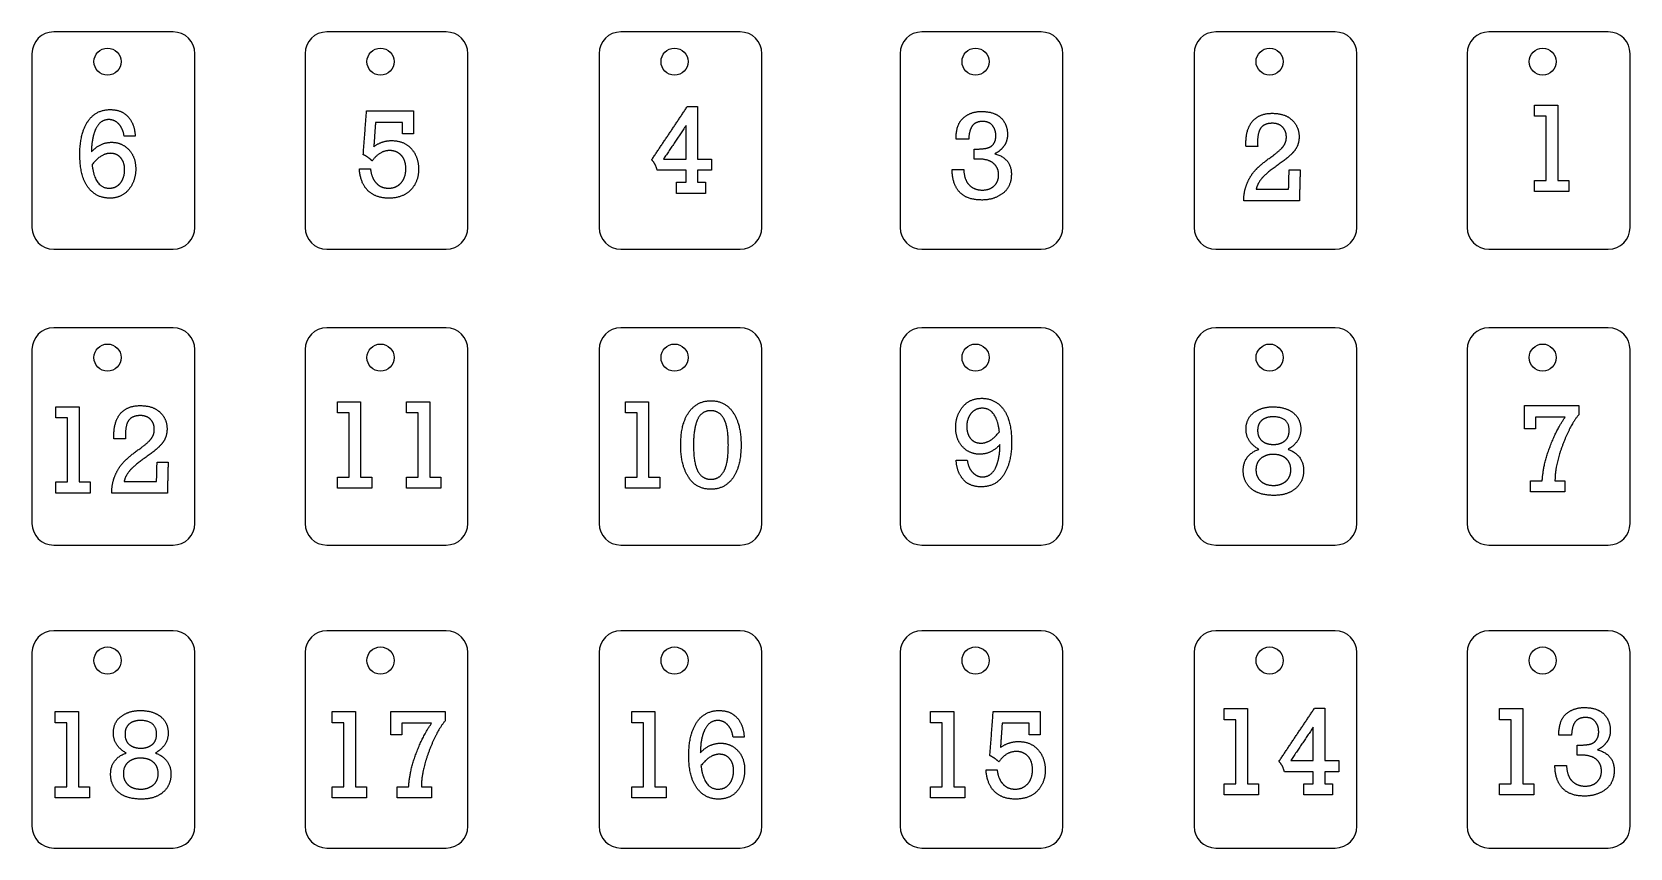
# Model space of a CAD drawing. Header units: inches. Extents: x 0 to 16, y -9.5 to 8.
# Drawn here: x 0.03 to 7.38, y 4.21 to 7.97 of the extents above; entities that cross this region are included whole.
import ezdxf

# ---------------------------------------------------------------- set-up
doc = ezdxf.new("R2010")
doc.units = ezdxf.units.IN
doc.header["$MEASUREMENT"] = 0
doc.layers.add('Default', color=18, linetype='Continuous', true_color=0x000000)

msp = doc.modelspace()

# ---------------------------------------------------------------- linework, layer by layer
at = {"layer": 'Default'}
for points in [[(0.6771, 7.9719), (0.1271, 7.9719)], [(1.9338, 7.9719), (1.3838, 7.9719)], [(3.2871, 7.9719), (2.7371, 7.9719)], [(4.6725, 7.9719), (4.1225, 7.9719)], [(6.0258, 7.9719), (5.4758, 7.9719)], [(7.2826, 7.9719), (6.7326, 7.9719)], [(0.0271, 7.8719), (0.0271, 7.0719)], [(0.7771, 7.0719), (0.7771, 7.8719)], [(1.2838, 7.8719), (1.2838, 7.0719)], [(2.0338, 7.0719), (2.0338, 7.8719)], [(2.6371, 7.8719), (2.6371, 7.0719)], [(3.3871, 7.0719), (3.3871, 7.8719)], [(4.0225, 7.8719), (4.0225, 7.0719)], [(4.7725, 7.0719), (4.7725, 7.8719)], [(5.3758, 7.8719), (5.3758, 7.0719)], [(6.1258, 7.0719), (6.1258, 7.8719)], [(6.6326, 7.8719), (6.6326, 7.0719)], [(7.3826, 7.0719), (7.3826, 7.8719)], [(0.1271, 6.9719), (0.6771, 6.9719)], [(1.3838, 6.9719), (1.9338, 6.9719)], [(2.7371, 6.9719), (3.2871, 6.9719)], [(4.1225, 6.9719), (4.6725, 6.9719)], [(5.4758, 6.9719), (6.0258, 6.9719)], [(6.7326, 6.9719), (7.2826, 6.9719)], [(0.6771, 6.6095), (0.1271, 6.6095)], [(1.9338, 6.6095), (1.3838, 6.6095)], [(3.2871, 6.6095), (2.7371, 6.6095)], [(4.6725, 6.6095), (4.1225, 6.6095)], [(6.0258, 6.6095), (5.4758, 6.6095)], [(7.2826, 6.6095), (6.7326, 6.6095)], [(0.0271, 6.5095), (0.0271, 5.7095)], [(0.7771, 5.7095), (0.7771, 6.5095)], [(1.2838, 6.5095), (1.2838, 5.7095)], [(2.0338, 5.7095), (2.0338, 6.5095)], [(2.6371, 6.5095), (2.6371, 5.7095)], [(3.3871, 5.7095), (3.3871, 6.5095)], [(4.0225, 6.5095), (4.0225, 5.7095)], [(4.7725, 5.7095), (4.7725, 6.5095)], [(5.3758, 6.5095), (5.3758, 5.7095)], [(6.1258, 5.7095), (6.1258, 6.5095)], [(6.6326, 6.5095), (6.6326, 5.7095)], [(7.3826, 5.7095), (7.3826, 6.5095)], [(0.1271, 5.6095), (0.6771, 5.6095)], [(1.3838, 5.6095), (1.9338, 5.6095)], [(2.7371, 5.6095), (3.2871, 5.6095)], [(4.1225, 5.6095), (4.6725, 5.6095)], [(5.4758, 5.6095), (6.0258, 5.6095)], [(6.7326, 5.6095), (7.2826, 5.6095)], [(0.6771, 5.2149), (0.1271, 5.2149)], [(1.9338, 5.2149), (1.3838, 5.2149)], [(3.2871, 5.2149), (2.7371, 5.2149)], [(4.6725, 5.2149), (4.1225, 5.2149)], [(6.0258, 5.2149), (5.4758, 5.2149)], [(7.2826, 5.2149), (6.7326, 5.2149)], [(0.0271, 5.1149), (0.0271, 4.3149)], [(0.7771, 4.3149), (0.7771, 5.1149)], [(1.2838, 5.1149), (1.2838, 4.3149)], [(2.0338, 4.3149), (2.0338, 5.1149)], [(2.6371, 5.1149), (2.6371, 4.3149)], [(3.3871, 4.3149), (3.3871, 5.1149)], [(4.0225, 5.1149), (4.0225, 4.3149)], [(4.7725, 4.3149), (4.7725, 5.1149)], [(5.3758, 5.1149), (5.3758, 4.3149)], [(6.1258, 4.3149), (6.1258, 5.1149)], [(6.6326, 5.1149), (6.6326, 4.3149)], [(7.3826, 4.3149), (7.3826, 5.1149)], [(0.1271, 4.2149), (0.6771, 4.2149)], [(1.3838, 4.2149), (1.9338, 4.2149)], [(2.7371, 4.2149), (3.2871, 4.2149)], [(4.1225, 4.2149), (4.6725, 4.2149)], [(5.4758, 4.2149), (6.0258, 4.2149)], [(6.7326, 4.2149), (7.2826, 4.2149)]]:
    msp.add_lwpolyline(points, dxfattribs=at)
for centre in [(0.3749, 7.8351), (1.6316, 7.8351), (2.9849, 7.8351), (4.3703, 7.8351), (5.7236, 7.8351), (6.9804, 7.8351), (0.3749, 6.4727), (1.6316, 6.4727), (2.9849, 6.4727), (4.3703, 6.4727), (5.7236, 6.4727), (6.9804, 6.4727), (0.3749, 5.0781), (1.6316, 5.0781), (2.9849, 5.0781), (4.3703, 5.0781), (5.7236, 5.0781), (6.9804, 5.0781)]:
    msp.add_circle(centre, 0.0625, dxfattribs=at)
for centre, start, end in [((0.1271, 7.8719), 90, 180), ((0.6771, 7.8719), 360, 90), ((1.3838, 7.8719), 90, 180), ((1.9338, 7.8719), 360, 90), ((2.7371, 7.8719), 90, 180), ((3.2871, 7.8719), 360, 90), ((4.1225, 7.8719), 90, 180), ((4.6725, 7.8719), 360, 90), ((5.4758, 7.8719), 90, 180), ((6.0258, 7.8719), 360, 90), ((6.7326, 7.8719), 90, 180), ((7.2826, 7.8719), 360, 90), ((0.1271, 7.0719), 180, 270), ((0.6771, 7.0719), 270, 0), ((1.3838, 7.0719), 180, 270), ((1.9338, 7.0719), 270, 0), ((2.7371, 7.0719), 180, 270), ((3.2871, 7.0719), 270, 0), ((4.1225, 7.0719), 180, 270), ((4.6725, 7.0719), 270, 0), ((5.4758, 7.0719), 180, 270), ((6.0258, 7.0719), 270, 0), ((6.7326, 7.0719), 180, 270), ((7.2826, 7.0719), 270, 0), ((0.1271, 6.5095), 90, 180), ((0.6771, 6.5095), 360, 90), ((1.3838, 6.5095), 90, 180), ((1.9338, 6.5095), 360, 90), ((2.7371, 6.5095), 90, 180), ((3.2871, 6.5095), 360, 90), ((4.1225, 6.5095), 90, 180), ((4.6725, 6.5095), 360, 90), ((5.4758, 6.5095), 90, 180), ((6.0258, 6.5095), 360, 90), ((6.7326, 6.5095), 90, 180), ((7.2826, 6.5095), 360, 90), ((0.1271, 5.7095), 180, 270), ((0.6771, 5.7095), 270, 0), ((1.3838, 5.7095), 180, 270), ((1.9338, 5.7095), 270, 0), ((2.7371, 5.7095), 180, 270), ((3.2871, 5.7095), 270, 0), ((4.1225, 5.7095), 180, 270), ((4.6725, 5.7095), 270, 0), ((5.4758, 5.7095), 180, 270), ((6.0258, 5.7095), 270, 0), ((6.7326, 5.7095), 180, 270), ((7.2826, 5.7095), 270, 0), ((0.1271, 5.1149), 90, 180), ((0.6771, 5.1149), 360, 90), ((1.3838, 5.1149), 90, 180), ((1.9338, 5.1149), 360, 90), ((2.7371, 5.1149), 90, 180), ((3.2871, 5.1149), 360, 90), ((4.1225, 5.1149), 90, 180), ((4.6725, 5.1149), 360, 90), ((5.4758, 5.1149), 90, 180), ((6.0258, 5.1149), 360, 90), ((6.7326, 5.1149), 90, 180), ((7.2826, 5.1149), 360, 90), ((0.1271, 4.3149), 180, 270), ((0.6771, 4.3149), 270, 0), ((1.3838, 4.3149), 180, 270), ((1.9338, 4.3149), 270, 0), ((2.7371, 4.3149), 180, 270), ((3.2871, 4.3149), 270, 0), ((4.1225, 4.3149), 180, 270), ((4.6725, 4.3149), 270, 0), ((5.4758, 4.3149), 180, 270), ((6.0258, 4.3149), 270, 0), ((6.7326, 4.3149), 180, 270), ((7.2826, 4.3149), 270, 0)]:
    msp.add_arc(centre, 0.1, start, end, dxfattribs=at)
for points in [[(0.2836, 7.5588), (0.3198, 7.6144), (0.3879, 7.6144)], [(0.3879, 7.6144), (0.4414, 7.6144), (0.4709, 7.5798)], [(0.4709, 7.5798), (0.5004, 7.5452), (0.5021, 7.4921)], [(1.5519, 7.4069), (1.5595, 7.5081), (1.5671, 7.6093)], [(1.5671, 7.6093), (1.6754, 7.6093), (1.7837, 7.6093)], [(1.7837, 7.6093), (1.7837, 7.5558), (1.7837, 7.5023)], [(2.8796, 7.3835), (2.9618, 7.5062), (3.044, 7.6289)], [(3.044, 7.6289), (3.0675, 7.6289), (3.0911, 7.6289)], [(3.0911, 7.6289), (3.0911, 7.5079), (3.0911, 7.3869)], [(4.2803, 7.4784), (4.2803, 7.5474), (4.3141, 7.5766)], [(4.3141, 7.5766), (4.3479, 7.6058), (4.397, 7.6058)], [(4.397, 7.6058), (4.4567, 7.6058), (4.4869, 7.5764)], [(4.4869, 7.5764), (4.5172, 7.5469), (4.5172, 7.5012)], [(5.6454, 7.5612), (5.6761, 7.5973), (5.7354, 7.5973)], [(5.7354, 7.5973), (5.7954, 7.5973), (5.8273, 7.5662)], [(6.9429, 7.584), (6.9429, 7.6094), (6.9429, 7.6349)], [(6.9429, 7.6349), (6.9964, 7.6349), (7.0499, 7.6349)], [(6.9964, 7.584), (6.9697, 7.584), (6.9429, 7.584)], [(6.9964, 7.2884), (6.9964, 7.4362), (6.9964, 7.584)], [(7.0499, 7.6349), (7.0499, 7.4617), (7.0499, 7.2884)], [(0.2473, 7.4081), (0.2473, 7.5033), (0.2836, 7.5588)], [(0.3225, 7.5288), (0.3017, 7.4891), (0.3008, 7.42)], [(0.3808, 7.5685), (0.3433, 7.5685), (0.3225, 7.5288)], [(0.4276, 7.5472), (0.4084, 7.5685), (0.3808, 7.5685)], [(0.4512, 7.4921), (0.4469, 7.5259), (0.4276, 7.5472)], [(1.6083, 7.5558), (1.6044, 7.4997), (1.6005, 7.4437)], [(1.7328, 7.5558), (1.6706, 7.5558), (1.6083, 7.5558)], [(1.7328, 7.5023), (1.7328, 7.529), (1.7328, 7.5558)], [(3.0376, 7.5411), (2.9858, 7.464), (2.934, 7.3869)], [(3.0376, 7.3869), (3.0376, 7.464), (3.0376, 7.5411)], [(4.3553, 7.5395), (4.3403, 7.519), (4.3389, 7.4784)], [(4.4034, 7.5599), (4.3704, 7.5599), (4.3553, 7.5395)], [(4.4485, 7.5405), (4.4332, 7.5599), (4.4034, 7.5599)], [(4.4637, 7.4941), (4.4637, 7.5211), (4.4485, 7.5405)], [(5.6147, 7.4611), (5.6147, 7.5251), (5.6454, 7.5612)], [(5.6846, 7.5315), (5.6682, 7.5116), (5.6682, 7.466)], [(5.7361, 7.5514), (5.7009, 7.5514), (5.6846, 7.5315)], [(5.7835, 7.5336), (5.7663, 7.5514), (5.7361, 7.5514)], [(5.8007, 7.4879), (5.8007, 7.5159), (5.7835, 7.5336)], [(5.8273, 7.5662), (5.8593, 7.5352), (5.8593, 7.4899)], [(0.3008, 7.42), (0.3414, 7.464), (0.3943, 7.464)], [(0.3943, 7.464), (0.4398, 7.464), (0.4722, 7.4307)], [(0.5021, 7.4921), (0.4766, 7.4921), (0.4512, 7.4921)], [(0.4722, 7.4307), (0.5047, 7.3974), (0.5047, 7.3415)], [(1.6005, 7.4437), (1.6374, 7.4717), (1.6827, 7.4717)], [(1.6827, 7.4717), (1.7402, 7.4717), (1.7734, 7.434)], [(1.7837, 7.5023), (1.7582, 7.5023), (1.7328, 7.5023)], [(1.7734, 7.434), (1.8066, 7.3963), (1.8066, 7.3406)], [(4.3389, 7.4784), (4.3096, 7.4784), (4.2803, 7.4784)], [(4.3643, 7.4326), (4.4054, 7.4326), (4.4242, 7.4375)], [(4.3643, 7.3867), (4.3643, 7.4096), (4.3643, 7.4326)], [(4.4242, 7.4375), (4.4429, 7.4424), (4.4533, 7.4571)], [(4.4533, 7.4571), (4.4637, 7.4717), (4.4637, 7.4941)], [(4.4992, 7.4444), (4.4813, 7.4212), (4.4587, 7.4115)], [(4.5172, 7.5012), (4.5172, 7.4675), (4.4992, 7.4444)], [(5.615, 7.4444), (5.6147, 7.4546), (5.6147, 7.4611)], [(5.6688, 7.4444), (5.6419, 7.4444), (5.615, 7.4444)], [(5.6682, 7.466), (5.6682, 7.4546), (5.6688, 7.4444)], [(5.7425, 7.4051), (5.7765, 7.4308), (5.7886, 7.448)], [(5.7886, 7.448), (5.8007, 7.4651), (5.8007, 7.4879)], [(5.8593, 7.4899), (5.8593, 7.452), (5.8384, 7.4252)], [(0.2848, 7.2574), (0.2473, 7.3081), (0.2473, 7.4081)], [(0.3878, 7.4131), (0.3453, 7.4131), (0.3037, 7.361)], [(0.3037, 7.361), (0.3165, 7.2526), (0.3824, 7.2526)], [(0.4359, 7.3922), (0.4181, 7.4131), (0.3878, 7.4131)], [(0.4537, 7.3371), (0.4537, 7.3712), (0.4359, 7.3922)], [(1.5933, 7.378), (1.575, 7.396), (1.5519, 7.4069)], [(1.6737, 7.4258), (1.6262, 7.4258), (1.5933, 7.378)], [(1.7267, 7.4041), (1.7054, 7.4258), (1.6737, 7.4258)], [(1.748, 7.3411), (1.748, 7.3823), (1.7267, 7.4041)], [(2.9048, 7.3359), (2.898, 7.3641), (2.8796, 7.3835)], [(2.934, 7.3869), (2.9858, 7.3869), (3.0376, 7.3869)], [(3.0911, 7.3869), (3.1229, 7.3869), (3.1548, 7.3869)], [(3.1548, 7.3869), (3.1548, 7.3614), (3.1548, 7.3359)], [(4.3797, 7.387), (4.3731, 7.387), (4.3643, 7.3867)], [(4.4534, 7.3665), (4.4303, 7.387), (4.3797, 7.387)], [(4.4764, 7.3142), (4.4764, 7.346), (4.4534, 7.3665)], [(4.4587, 7.4115), (4.535, 7.3897), (4.535, 7.3177)], [(5.6605, 7.3382), (5.6871, 7.3661), (5.7425, 7.4051)], [(5.7582, 7.3571), (5.7008, 7.3166), (5.6829, 7.292)], [(5.8384, 7.4252), (5.8174, 7.3984), (5.7582, 7.3571)], [(0.4349, 7.2775), (0.4537, 7.3025), (0.4537, 7.3371)], [(0.5047, 7.3415), (0.5047, 7.2859), (0.4725, 7.2463)], [(1.534, 7.3417), (1.5595, 7.3417), (1.585, 7.3417)], [(1.5735, 7.2412), (1.5384, 7.2757), (1.534, 7.3417)], [(1.585, 7.3417), (1.5896, 7.3009), (1.6112, 7.2768)], [(1.7262, 7.2774), (1.748, 7.3021), (1.748, 7.3411)], [(1.8066, 7.3406), (1.8066, 7.2818), (1.7705, 7.2443)], [(3.0376, 7.3359), (2.9712, 7.3359), (2.9048, 7.3359)], [(3.0376, 7.2799), (3.0376, 7.3079), (3.0376, 7.3359)], [(3.1548, 7.3359), (3.1229, 7.3359), (3.0911, 7.3359)], [(3.0911, 7.3359), (3.0911, 7.3079), (3.0911, 7.2799)], [(4.2959, 7.2354), (4.2624, 7.2726), (4.2624, 7.3383)], [(4.2624, 7.3383), (4.2892, 7.3383), (4.3159, 7.3383)], [(4.3159, 7.3383), (4.3173, 7.2924), (4.3404, 7.2682)], [(4.4565, 7.2639), (4.4764, 7.2838), (4.4764, 7.3142)], [(4.535, 7.3177), (4.535, 7.2578), (4.4945, 7.228)], [(5.6192, 7.273), (5.6339, 7.3103), (5.6605, 7.3382)], [(5.6829, 7.292), (5.6649, 7.2673), (5.6621, 7.2482)], [(5.8111, 7.2482), (5.8123, 7.2928), (5.8135, 7.3374)], [(5.8135, 7.3374), (5.8389, 7.3374), (5.8644, 7.3374)], [(5.8644, 7.3374), (5.8625, 7.266), (5.8607, 7.1947)], [(6.9429, 7.2375), (6.9429, 7.2629), (6.9429, 7.2884)], [(6.9429, 7.2884), (6.9697, 7.2884), (6.9964, 7.2884)], [(7.0499, 7.2884), (7.0754, 7.2884), (7.1009, 7.2884)], [(7.1009, 7.2884), (7.1009, 7.2629), (7.1009, 7.2375)], [(0.3846, 7.2067), (0.3223, 7.2067), (0.2848, 7.2574)], [(0.3824, 7.2526), (0.416, 7.2526), (0.4349, 7.2775)], [(0.4725, 7.2463), (0.4403, 7.2067), (0.3846, 7.2067)], [(1.6692, 7.2067), (1.6087, 7.2067), (1.5735, 7.2412)], [(1.6112, 7.2768), (1.6329, 7.2526), (1.6685, 7.2526)], [(1.6685, 7.2526), (1.7044, 7.2526), (1.7262, 7.2774)], [(1.7705, 7.2443), (1.7343, 7.2067), (1.6692, 7.2067)], [(2.9942, 7.2289), (2.9942, 7.2544), (2.9942, 7.2799)], [(2.9942, 7.2799), (3.0159, 7.2799), (3.0376, 7.2799)], [(3.1267, 7.2289), (3.0605, 7.2289), (2.9942, 7.2289)], [(3.0911, 7.2799), (3.1089, 7.2799), (3.1267, 7.2799)], [(3.1267, 7.2799), (3.1267, 7.2544), (3.1267, 7.2289)], [(4.3992, 7.1982), (4.3294, 7.1982), (4.2959, 7.2354)], [(4.3404, 7.2682), (4.3634, 7.244), (4.4016, 7.244)], [(4.4945, 7.228), (4.4539, 7.1982), (4.3992, 7.1982)], [(4.4016, 7.244), (4.4365, 7.244), (4.4565, 7.2639)], [(5.6045, 7.1947), (5.6045, 7.2357), (5.6192, 7.273)], [(5.6621, 7.2482), (5.7366, 7.2482), (5.8111, 7.2482)], [(7.1009, 7.2375), (7.0219, 7.2375), (6.9429, 7.2375)], [(5.8607, 7.1947), (5.7326, 7.1947), (5.6045, 7.1947)], [(1.433, 6.2181), (1.433, 6.2435), (1.433, 6.269)], [(1.433, 6.269), (1.4865, 6.269), (1.54, 6.269)], [(1.54, 6.269), (1.54, 6.0958), (1.54, 5.9225)], [(1.7514, 6.2181), (1.7514, 6.2435), (1.7514, 6.269)], [(1.7514, 6.269), (1.8049, 6.269), (1.8584, 6.269)], [(1.8584, 6.269), (1.8584, 6.0958), (1.8584, 5.9225)], [(2.7584, 6.2181), (2.7584, 6.2435), (2.7584, 6.269)], [(2.7584, 6.269), (2.8119, 6.269), (2.8654, 6.269)], [(2.8654, 6.269), (2.8654, 6.0958), (2.8654, 5.9225)], [(3.0505, 6.221), (3.0877, 6.2741), (3.1522, 6.2741)], [(3.1522, 6.2741), (3.219, 6.2741), (3.2549, 6.219)], [(4.311, 6.2458), (4.3431, 6.2853), (4.3991, 6.2853)], [(4.3991, 6.2853), (4.4614, 6.2853), (4.4988, 6.2346)], [(6.8969, 6.1452), (6.8969, 6.1987), (6.8969, 6.2522)], [(6.8969, 6.2522), (7.0218, 6.2522), (7.1466, 6.2522)], [(7.1466, 6.2522), (7.1466, 6.231), (7.1466, 6.2098)], [(0.1367, 6.1956), (0.1367, 6.2211), (0.1367, 6.2466)], [(0.1367, 6.2466), (0.1902, 6.2466), (0.2437, 6.2466)], [(0.1902, 6.1956), (0.1635, 6.1956), (0.1367, 6.1956)], [(0.1902, 5.9001), (0.1902, 6.0479), (0.1902, 6.1956)], [(0.2437, 6.2466), (0.2437, 6.0733), (0.2437, 5.9001)], [(0.4042, 6.1155), (0.4042, 6.1795), (0.4349, 6.2156)], [(0.4349, 6.2156), (0.4656, 6.2517), (0.5249, 6.2517)], [(0.4741, 6.1859), (0.4577, 6.166), (0.4577, 6.1204)], [(0.5256, 6.2058), (0.4904, 6.2058), (0.4741, 6.1859)], [(0.5249, 6.2517), (0.5849, 6.2517), (0.6168, 6.2206)], [(0.573, 6.1881), (0.5558, 6.2058), (0.5256, 6.2058)], [(0.5902, 6.1423), (0.5902, 6.1703), (0.573, 6.1881)], [(0.6168, 6.2206), (0.6488, 6.1896), (0.6488, 6.1443)], [(1.4865, 6.2181), (1.4597, 6.2181), (1.433, 6.2181)], [(1.4865, 5.9225), (1.4865, 6.0703), (1.4865, 6.2181)], [(1.8049, 6.2181), (1.7782, 6.2181), (1.7514, 6.2181)], [(1.8049, 5.9225), (1.8049, 6.0703), (1.8049, 6.2181)], [(2.8119, 6.2181), (2.7852, 6.2181), (2.7584, 6.2181)], [(2.8119, 5.9225), (2.8119, 6.0703), (2.8119, 6.2181)], [(3.0132, 6.0701), (3.0132, 6.1679), (3.0505, 6.221)], [(3.0904, 6.1872), (3.0718, 6.1461), (3.0718, 6.0701)], [(3.1521, 6.2283), (3.1089, 6.2283), (3.0904, 6.1872)], [(3.2113, 6.1922), (3.1903, 6.2283), (3.1521, 6.2283)], [(3.2323, 6.0701), (3.2323, 6.156), (3.2113, 6.1922)], [(3.2549, 6.219), (3.2909, 6.1639), (3.2909, 6.0701)], [(4.2788, 6.1506), (4.2788, 6.2062), (4.311, 6.2458)], [(4.349, 6.215), (4.3297, 6.1905), (4.3297, 6.1549)], [(4.401, 6.2395), (4.3682, 6.2395), (4.349, 6.215)], [(4.4797, 6.131), (4.4675, 6.2395), (4.401, 6.2395)], [(4.4988, 6.2346), (4.5361, 6.1839), (4.5361, 6.0839)], [(5.615, 6.1421), (5.615, 6.1925), (5.6511, 6.2193)], [(5.6511, 6.2193), (5.6873, 6.2461), (5.7379, 6.2461)], [(5.6878, 6.1841), (5.6685, 6.168), (5.6685, 6.1375)], [(5.7394, 6.2002), (5.7072, 6.2002), (5.6878, 6.1841)], [(5.7379, 6.2461), (5.7977, 6.2461), (5.8325, 6.2182)], [(5.8137, 6.1375), (5.8137, 6.2002), (5.7394, 6.2002)], [(5.8325, 6.2182), (5.8672, 6.1903), (5.8672, 6.1421)], [(7.0842, 6.1987), (7.0161, 6.1987), (6.9479, 6.1987)], [(6.9479, 6.1987), (6.9479, 6.1719), (6.9479, 6.1452)], [(7.0148, 6.0642), (7.0467, 6.1469), (7.0842, 6.1987)], [(7.1466, 6.2098), (7.1074, 6.1638), (7.0722, 6.0703)], [(0.4045, 6.0988), (0.4042, 6.109), (0.4042, 6.1155)], [(0.4577, 6.1204), (0.4577, 6.109), (0.4583, 6.0988)], [(0.5781, 6.1024), (0.5902, 6.1196), (0.5902, 6.1423)], [(0.6488, 6.1443), (0.6488, 6.1064), (0.6278, 6.0796)], [(4.3105, 6.0618), (4.2788, 6.0955), (4.2788, 6.1506)], [(4.3297, 6.1549), (4.3297, 6.1225), (4.3467, 6.1007)], [(4.3959, 6.079), (4.4381, 6.079), (4.4797, 6.131)], [(5.6733, 6.0507), (5.615, 6.0846), (5.615, 6.1421)], [(5.6685, 6.1375), (5.6685, 6.1059), (5.6884, 6.0894)], [(5.7929, 6.0888), (5.8137, 6.1048), (5.8137, 6.1375)], [(5.8672, 6.1421), (5.8672, 6.0852), (5.8088, 6.0507)], [(6.9479, 6.1452), (6.9224, 6.1452), (6.8969, 6.1452)], [(0.4583, 6.0988), (0.4314, 6.0988), (0.4045, 6.0988)], [(0.45, 5.9926), (0.4766, 6.0206), (0.532, 6.0595)], [(0.532, 6.0595), (0.566, 6.0852), (0.5781, 6.1024)], [(0.6278, 6.0796), (0.6069, 6.0528), (0.5477, 6.0115)], [(3.049, 5.9219), (3.0132, 5.9773), (3.0132, 6.0701)], [(3.0718, 6.0701), (3.0718, 5.9854), (3.0925, 5.9489)], [(3.2116, 5.949), (3.2323, 5.9857), (3.2323, 6.0701)], [(3.2909, 6.0701), (3.2909, 5.973), (3.2538, 5.9197)], [(4.3894, 6.028), (4.3422, 6.028), (4.3105, 6.0618)], [(4.3467, 6.1007), (4.3637, 6.079), (4.3959, 6.079)], [(4.4826, 6.0721), (4.4423, 6.028), (4.3894, 6.028)], [(4.4612, 5.9634), (4.4821, 6.0033), (4.4826, 6.0721)], [(4.5361, 6.0839), (4.5361, 5.9888), (4.5, 5.9332)], [(5.6022, 5.9532), (5.6022, 6.0232), (5.6733, 6.0507)], [(5.6884, 6.0894), (5.7083, 6.0728), (5.7428, 6.0728)], [(5.7428, 6.0728), (5.7721, 6.0728), (5.7929, 6.0888)], [(5.8088, 6.0507), (5.8799, 6.0232), (5.8799, 5.9532)], [(6.9785, 5.9057), (6.9828, 5.9814), (7.0148, 6.0642)], [(7.0722, 6.0703), (7.0371, 5.9768), (7.0371, 5.9057)], [(0.4087, 5.9274), (0.4234, 5.9647), (0.45, 5.9926)], [(0.5477, 6.0115), (0.4903, 5.9711), (0.4724, 5.9464)], [(0.6006, 5.9026), (0.6018, 5.9472), (0.6029, 5.9918)], [(0.6029, 5.9918), (0.6284, 5.9918), (0.6539, 5.9918)], [(0.6539, 5.9918), (0.652, 5.9205), (0.6502, 5.8491)], [(4.2813, 6), (4.3068, 6), (4.3323, 6)], [(4.3127, 5.9123), (4.283, 5.9469), (4.2813, 6)], [(4.3323, 6), (4.3365, 5.9662), (4.3559, 5.9449)], [(4.4027, 5.9236), (4.4404, 5.9236), (4.4612, 5.9634)], [(5.6829, 6.008), (5.6608, 5.9889), (5.6608, 5.9555)], [(5.7394, 6.027), (5.7049, 6.027), (5.6829, 6.008)], [(5.8003, 6.0071), (5.7792, 6.027), (5.7394, 6.027)], [(5.8213, 5.9558), (5.8213, 5.9872), (5.8003, 6.0071)], [(0.1367, 5.8491), (0.1367, 5.8746), (0.1367, 5.9001)], [(0.1367, 5.9001), (0.1635, 5.9001), (0.1902, 5.9001)], [(0.2437, 5.9001), (0.2692, 5.9001), (0.2947, 5.9001)], [(0.2947, 5.9001), (0.2947, 5.8746), (0.2947, 5.8491)], [(0.394, 5.8491), (0.394, 5.8901), (0.4087, 5.9274)], [(0.4724, 5.9464), (0.4544, 5.9217), (0.4515, 5.9026)], [(0.4515, 5.9026), (0.5261, 5.9026), (0.6006, 5.9026)], [(1.433, 5.8716), (1.433, 5.897), (1.433, 5.9225)], [(1.433, 5.9225), (1.4597, 5.9225), (1.4865, 5.9225)], [(1.54, 5.9225), (1.5654, 5.9225), (1.5909, 5.9225)], [(1.5909, 5.9225), (1.5909, 5.897), (1.5909, 5.8716)], [(1.7514, 5.8716), (1.7514, 5.897), (1.7514, 5.9225)], [(1.7514, 5.9225), (1.7782, 5.9225), (1.8049, 5.9225)], [(1.8584, 5.9225), (1.8839, 5.9225), (1.9094, 5.9225)], [(1.9094, 5.9225), (1.9094, 5.897), (1.9094, 5.8716)], [(2.7584, 5.8716), (2.7584, 5.897), (2.7584, 5.9225)], [(2.7584, 5.9225), (2.7852, 5.9225), (2.8119, 5.9225)], [(2.8654, 5.9225), (2.8909, 5.9225), (2.9164, 5.9225)], [(2.9164, 5.9225), (2.9164, 5.897), (2.9164, 5.8716)], [(3.1522, 5.8665), (3.0849, 5.8665), (3.049, 5.9219)], [(3.0925, 5.9489), (3.1132, 5.9123), (3.1521, 5.9123)], [(3.1521, 5.9123), (3.1909, 5.9123), (3.2116, 5.949)], [(3.2538, 5.9197), (3.2167, 5.8665), (3.1522, 5.8665)], [(4.3955, 5.8777), (4.3423, 5.8777), (4.3127, 5.9123)], [(4.3559, 5.9449), (4.3754, 5.9236), (4.4027, 5.9236)], [(4.5, 5.9332), (4.4639, 5.8777), (4.3955, 5.8777)], [(5.6382, 5.8698), (5.6022, 5.9011), (5.6022, 5.9532)], [(5.6608, 5.9555), (5.6608, 5.9243), (5.6823, 5.9043)], [(5.6823, 5.9043), (5.7038, 5.8843), (5.7411, 5.8843)], [(5.7411, 5.8843), (5.7764, 5.8843), (5.7989, 5.9036)], [(5.7989, 5.9036), (5.8213, 5.9229), (5.8213, 5.9558)], [(5.8799, 5.9532), (5.8799, 5.9011), (5.8432, 5.8698)], [(6.925, 5.8547), (6.925, 5.8802), (6.925, 5.9057)], [(6.925, 5.9057), (6.9517, 5.9057), (6.9785, 5.9057)], [(7.0371, 5.9057), (7.06, 5.9057), (7.0829, 5.9057)], [(7.0829, 5.9057), (7.0829, 5.8802), (7.0829, 5.8547)], [(0.2947, 5.8491), (0.2157, 5.8491), (0.1367, 5.8491)], [(0.6502, 5.8491), (0.5221, 5.8491), (0.394, 5.8491)], [(1.5909, 5.8716), (1.5119, 5.8716), (1.433, 5.8716)], [(1.9094, 5.8716), (1.8304, 5.8716), (1.7514, 5.8716)], [(2.9164, 5.8716), (2.8374, 5.8716), (2.7584, 5.8716)], [(5.7442, 5.8384), (5.6742, 5.8384), (5.6382, 5.8698)], [(5.8432, 5.8698), (5.8065, 5.8384), (5.7442, 5.8384)], [(7.0829, 5.8547), (7.0039, 5.8547), (6.925, 5.8547)], [(5.5142, 4.8057), (5.5142, 4.8312), (5.5142, 4.8566)], [(5.5142, 4.8566), (5.5677, 4.8566), (5.6212, 4.8566)], [(5.6212, 4.8566), (5.6212, 4.6834), (5.6212, 4.5102)], [(5.7664, 4.6138), (5.8486, 4.7365), (5.9308, 4.8592)], [(5.9308, 4.8592), (5.9544, 4.8592), (5.9779, 4.8592)], [(5.9779, 4.8592), (5.9779, 4.7382), (5.9779, 4.6172)], [(6.7822, 4.8057), (6.7822, 4.8312), (6.7822, 4.8566)], [(6.7822, 4.8566), (6.8357, 4.8566), (6.8892, 4.8566)], [(6.8892, 4.8566), (6.8892, 4.6834), (6.8892, 4.5102)], [(7.0887, 4.8326), (7.1225, 4.8617), (7.1716, 4.8617)], [(7.1716, 4.8617), (7.2312, 4.8617), (7.2615, 4.8323)], [(0.1343, 4.7918), (0.1343, 4.8173), (0.1343, 4.8428)], [(0.1343, 4.8428), (0.1878, 4.8428), (0.2413, 4.8428)], [(0.1878, 4.7918), (0.161, 4.7918), (0.1343, 4.7918)], [(0.1878, 4.4963), (0.1878, 4.6441), (0.1878, 4.7918)], [(0.2413, 4.8428), (0.2413, 4.6695), (0.2413, 4.4963)], [(0.4018, 4.744), (0.4018, 4.7944), (0.4379, 4.8211)], [(0.4379, 4.8211), (0.4741, 4.8479), (0.5248, 4.8479)], [(0.4747, 4.7859), (0.4553, 4.7698), (0.4553, 4.7393)], [(0.5262, 4.802), (0.494, 4.802), (0.4747, 4.7859)], [(0.5248, 4.8479), (0.5846, 4.8479), (0.6193, 4.82)], [(0.6005, 4.7393), (0.6005, 4.802), (0.5262, 4.802)], [(0.6193, 4.82), (0.654, 4.7921), (0.654, 4.744)], [(1.4092, 4.7918), (1.4092, 4.8173), (1.4092, 4.8428)], [(1.4092, 4.8428), (1.4627, 4.8428), (1.5162, 4.8428)], [(1.4627, 4.7918), (1.436, 4.7918), (1.4092, 4.7918)], [(1.4627, 4.4963), (1.4627, 4.6441), (1.4627, 4.7918)], [(1.5162, 4.8428), (1.5162, 4.6695), (1.5162, 4.4963)], [(1.6793, 4.7358), (1.6793, 4.7893), (1.6793, 4.8428)], [(1.6793, 4.8428), (1.8041, 4.8428), (1.929, 4.8428)], [(1.8666, 4.7893), (1.7984, 4.7893), (1.7302, 4.7893)], [(1.7302, 4.7893), (1.7302, 4.7625), (1.7302, 4.7358)], [(1.7971, 4.6548), (1.8291, 4.7375), (1.8666, 4.7893)], [(1.929, 4.8004), (1.8897, 4.7544), (1.8546, 4.6609)], [(1.929, 4.8428), (1.929, 4.8216), (1.929, 4.8004)], [(2.7876, 4.7918), (2.7876, 4.8173), (2.7876, 4.8428)], [(2.7876, 4.8428), (2.8411, 4.8428), (2.8946, 4.8428)], [(2.8411, 4.7918), (2.8143, 4.7918), (2.7876, 4.7918)], [(2.8411, 4.4963), (2.8411, 4.6441), (2.8411, 4.7918)], [(2.8946, 4.8428), (2.8946, 4.6695), (2.8946, 4.4963)], [(3.05, 4.6416), (3.05, 4.7368), (3.0862, 4.7924)], [(3.0862, 4.7924), (3.1225, 4.8479), (3.1906, 4.8479)], [(3.1835, 4.802), (3.146, 4.802), (3.1252, 4.7623)], [(3.2303, 4.7807), (3.211, 4.802), (3.1835, 4.802)], [(3.1906, 4.8479), (3.2441, 4.8479), (3.2736, 4.8133)], [(3.2736, 4.8133), (3.3031, 4.7787), (3.3048, 4.7256)], [(4.1635, 4.7918), (4.1635, 4.8173), (4.1635, 4.8428)], [(4.1635, 4.8428), (4.217, 4.8428), (4.2705, 4.8428)], [(4.217, 4.7918), (4.1903, 4.7918), (4.1635, 4.7918)], [(4.217, 4.4963), (4.217, 4.6441), (4.217, 4.7918)], [(4.2705, 4.8428), (4.2705, 4.6695), (4.2705, 4.4963)], [(4.4361, 4.6404), (4.4438, 4.7416), (4.4514, 4.8428)], [(4.4514, 4.8428), (4.5597, 4.8428), (4.668, 4.8428)], [(4.4926, 4.7893), (4.4887, 4.7332), (4.4848, 4.6772)], [(4.617, 4.7893), (4.5548, 4.7893), (4.4926, 4.7893)], [(4.617, 4.7358), (4.617, 4.7625), (4.617, 4.7893)], [(4.668, 4.8428), (4.668, 4.7893), (4.668, 4.7358)], [(5.5677, 4.8057), (5.5409, 4.8057), (5.5142, 4.8057)], [(5.5677, 4.5102), (5.5677, 4.6579), (5.5677, 4.8057)], [(6.8357, 4.8057), (6.809, 4.8057), (6.7822, 4.8057)], [(6.8357, 4.5102), (6.8357, 4.6579), (6.8357, 4.8057)], [(7.0548, 4.7344), (7.0548, 4.8034), (7.0887, 4.8326)], [(7.1299, 4.7954), (7.1148, 4.775), (7.1134, 4.7344)], [(7.1779, 4.8159), (7.145, 4.8159), (7.1299, 4.7954)], [(7.223, 4.7964), (7.2078, 4.8159), (7.1779, 4.8159)], [(7.2383, 4.75), (7.2383, 4.777), (7.223, 4.7964)], [(7.2615, 4.8323), (7.2918, 4.8029), (7.2918, 4.7572)], [(0.4602, 4.6526), (0.4018, 4.6864), (0.4018, 4.744)], [(0.4553, 4.7393), (0.4553, 4.7077), (0.4752, 4.6912)], [(0.5797, 4.6906), (0.6005, 4.7066), (0.6005, 4.7393)], [(0.654, 4.744), (0.654, 4.687), (0.5957, 4.6526)], [(1.7302, 4.7358), (1.7048, 4.7358), (1.6793, 4.7358)], [(3.1252, 4.7623), (3.1044, 4.7226), (3.1035, 4.6535)], [(3.2538, 4.7256), (3.2496, 4.7594), (3.2303, 4.7807)], [(3.3048, 4.7256), (3.2793, 4.7256), (3.2538, 4.7256)], [(4.668, 4.7358), (4.6425, 4.7358), (4.617, 4.7358)], [(5.9244, 4.7714), (5.8726, 4.6943), (5.8209, 4.6172)], [(5.9244, 4.6172), (5.9244, 4.6943), (5.9244, 4.7714)], [(7.1134, 4.7344), (7.0841, 4.7344), (7.0548, 4.7344)], [(7.1987, 4.6934), (7.2174, 4.6984), (7.2278, 4.713)], [(7.2278, 4.713), (7.2383, 4.7277), (7.2383, 4.75)], [(7.2918, 4.7572), (7.2918, 4.7234), (7.2738, 4.7003)], [(0.3891, 4.5551), (0.3891, 4.625), (0.4602, 4.6526)], [(0.4752, 4.6912), (0.4952, 4.6746), (0.5296, 4.6746)], [(0.5296, 4.6746), (0.559, 4.6746), (0.5797, 4.6906)], [(0.5957, 4.6526), (0.6668, 4.625), (0.6668, 4.5551)], [(1.7608, 4.4963), (1.7651, 4.572), (1.7971, 4.6548)], [(1.8546, 4.6609), (1.8194, 4.5674), (1.8194, 4.4963)], [(3.0875, 4.491), (3.05, 4.5417), (3.05, 4.6416)], [(3.1035, 4.6535), (3.1441, 4.6976), (3.197, 4.6976)], [(3.1905, 4.6466), (3.148, 4.6466), (3.1064, 4.5945)], [(3.2386, 4.6257), (3.2208, 4.6466), (3.1905, 4.6466)], [(3.197, 4.6976), (3.2424, 4.6976), (3.2749, 4.6642)], [(3.2749, 4.6642), (3.3073, 4.6309), (3.3073, 4.575)], [(4.4776, 4.6115), (4.4593, 4.6296), (4.4361, 4.6404)], [(4.558, 4.6594), (4.5105, 4.6594), (4.4776, 4.6115)], [(4.4848, 4.6772), (4.5216, 4.7052), (4.5669, 4.7052)], [(4.611, 4.6376), (4.5897, 4.6594), (4.558, 4.6594)], [(4.5669, 4.7052), (4.6244, 4.7052), (4.6577, 4.6675)], [(4.6323, 4.5746), (4.6323, 4.6158), (4.611, 4.6376)], [(4.6577, 4.6675), (4.6909, 4.6298), (4.6909, 4.5742)], [(7.1389, 4.6885), (7.18, 4.6885), (7.1987, 4.6934)], [(7.1389, 4.6426), (7.1389, 4.6656), (7.1389, 4.6885)], [(7.1543, 4.6429), (7.1477, 4.6429), (7.1389, 4.6426)], [(7.2279, 4.6224), (7.2048, 4.6429), (7.1543, 4.6429)], [(7.2738, 4.7003), (7.2558, 4.6771), (7.2332, 4.6674)], [(7.2332, 4.6674), (7.3096, 4.6457), (7.3096, 4.5736)], [(0.4697, 4.6098), (0.4477, 4.5908), (0.4477, 4.5573)], [(0.5262, 4.6288), (0.4917, 4.6288), (0.4697, 4.6098)], [(0.5871, 4.6089), (0.5661, 4.6288), (0.5262, 4.6288)], [(0.6082, 4.5576), (0.6082, 4.5891), (0.5871, 4.6089)], [(3.1064, 4.5945), (3.1192, 4.4861), (3.1851, 4.4861)], [(3.2376, 4.511), (3.2564, 4.536), (3.2564, 4.5707)], [(3.2564, 4.5707), (3.2564, 4.6048), (3.2386, 4.6257)], [(3.3073, 4.575), (3.3073, 4.5194), (3.2752, 4.4798)], [(4.4183, 4.5753), (4.4438, 4.5753), (4.4693, 4.5753)], [(4.4578, 4.4747), (4.4226, 4.5092), (4.4183, 4.5753)], [(4.4693, 4.5753), (4.4738, 4.5345), (4.4955, 4.5103)], [(4.6105, 4.5109), (4.6323, 4.5357), (4.6323, 4.5746)], [(4.6909, 4.5742), (4.6909, 4.5153), (4.6547, 4.4778)], [(5.7917, 4.5662), (5.7849, 4.5944), (5.7664, 4.6138)], [(5.9244, 4.5662), (5.858, 4.5662), (5.7917, 4.5662)], [(5.8209, 4.6172), (5.8726, 4.6172), (5.9244, 4.6172)], [(5.9244, 4.5102), (5.9244, 4.5382), (5.9244, 4.5662)], [(5.9779, 4.6172), (6.0097, 4.6172), (6.0416, 4.6172)], [(6.0416, 4.5662), (6.0097, 4.5662), (5.9779, 4.5662)], [(5.9779, 4.5662), (5.9779, 4.5382), (5.9779, 4.5102)], [(6.0416, 4.6172), (6.0416, 4.5917), (6.0416, 4.5662)], [(7.0705, 4.4913), (7.037, 4.5286), (7.037, 4.5942)], [(7.037, 4.5942), (7.0637, 4.5942), (7.0905, 4.5942)], [(7.0905, 4.5942), (7.0919, 4.5484), (7.1149, 4.5242)], [(7.251, 4.5701), (7.251, 4.6019), (7.2279, 4.6224)], [(7.231, 4.5199), (7.251, 4.5398), (7.251, 4.5701)], [(7.3096, 4.5736), (7.3096, 4.5137), (7.269, 4.4839)], [(0.1343, 4.4453), (0.1343, 4.4708), (0.1343, 4.4963)], [(0.1343, 4.4963), (0.161, 4.4963), (0.1878, 4.4963)], [(0.2413, 4.4963), (0.2668, 4.4963), (0.2922, 4.4963)], [(0.2922, 4.4963), (0.2922, 4.4708), (0.2922, 4.4453)], [(0.4251, 4.4716), (0.3891, 4.5029), (0.3891, 4.5551)], [(0.4477, 4.5573), (0.4477, 4.5261), (0.4691, 4.5061)], [(0.4691, 4.5061), (0.4906, 4.4861), (0.5279, 4.4861)], [(0.5279, 4.4861), (0.5632, 4.4861), (0.5857, 4.5054)], [(0.5857, 4.5054), (0.6082, 4.5247), (0.6082, 4.5576)], [(0.6668, 4.5551), (0.6668, 4.5029), (0.6301, 4.4716)], [(1.4092, 4.4453), (1.4092, 4.4708), (1.4092, 4.4963)], [(1.4092, 4.4963), (1.436, 4.4963), (1.4627, 4.4963)], [(1.5162, 4.4963), (1.5417, 4.4963), (1.5672, 4.4963)], [(1.5672, 4.4963), (1.5672, 4.4708), (1.5672, 4.4453)], [(1.7073, 4.4453), (1.7073, 4.4708), (1.7073, 4.4963)], [(1.7073, 4.4963), (1.7341, 4.4963), (1.7608, 4.4963)], [(1.8194, 4.4963), (1.8423, 4.4963), (1.8653, 4.4963)], [(1.8653, 4.4963), (1.8653, 4.4708), (1.8653, 4.4453)], [(2.7876, 4.4453), (2.7876, 4.4708), (2.7876, 4.4963)], [(2.7876, 4.4963), (2.8143, 4.4963), (2.8411, 4.4963)], [(2.8946, 4.4963), (2.9201, 4.4963), (2.9456, 4.4963)], [(2.9456, 4.4963), (2.9456, 4.4708), (2.9456, 4.4453)], [(3.1873, 4.4402), (3.125, 4.4402), (3.0875, 4.491)], [(3.1851, 4.4861), (3.2187, 4.4861), (3.2376, 4.511)], [(4.1635, 4.4453), (4.1635, 4.4708), (4.1635, 4.4963)], [(4.1635, 4.4963), (4.1903, 4.4963), (4.217, 4.4963)], [(4.2705, 4.4963), (4.296, 4.4963), (4.3215, 4.4963)], [(4.3215, 4.4963), (4.3215, 4.4708), (4.3215, 4.4453)], [(4.4955, 4.5103), (4.5172, 4.4861), (4.5528, 4.4861)], [(4.5528, 4.4861), (4.5887, 4.4861), (4.6105, 4.5109)], [(5.5142, 4.4592), (5.5142, 4.4847), (5.5142, 4.5102)], [(5.5142, 4.5102), (5.5409, 4.5102), (5.5677, 4.5102)], [(5.6212, 4.5102), (5.6467, 4.5102), (5.6722, 4.5102)], [(5.6722, 4.5102), (5.6722, 4.4847), (5.6722, 4.4592)], [(5.8811, 4.4592), (5.8811, 4.4847), (5.8811, 4.5102)], [(5.8811, 4.5102), (5.9027, 4.5102), (5.9244, 4.5102)], [(5.9779, 4.5102), (5.9957, 4.5102), (6.0136, 4.5102)], [(6.0136, 4.5102), (6.0136, 4.4847), (6.0136, 4.4592)], [(6.7822, 4.4592), (6.7822, 4.4847), (6.7822, 4.5102)], [(6.7822, 4.5102), (6.809, 4.5102), (6.8357, 4.5102)], [(6.8892, 4.5102), (6.9147, 4.5102), (6.9402, 4.5102)], [(6.9402, 4.5102), (6.9402, 4.4847), (6.9402, 4.4592)], [(7.1737, 4.4541), (7.1039, 4.4541), (7.0705, 4.4913)], [(7.1149, 4.5242), (7.1379, 4.5), (7.1762, 4.5)], [(7.1762, 4.5), (7.2111, 4.5), (7.231, 4.5199)], [(0.2922, 4.4453), (0.2133, 4.4453), (0.1343, 4.4453)], [(0.5311, 4.4402), (0.4611, 4.4402), (0.4251, 4.4716)], [(0.6301, 4.4716), (0.5934, 4.4402), (0.5311, 4.4402)], [(1.5672, 4.4453), (1.4882, 4.4453), (1.4092, 4.4453)], [(1.8653, 4.4453), (1.7863, 4.4453), (1.7073, 4.4453)], [(2.9456, 4.4453), (2.8666, 4.4453), (2.7876, 4.4453)], [(3.2752, 4.4798), (3.243, 4.4402), (3.1873, 4.4402)], [(4.3215, 4.4453), (4.2425, 4.4453), (4.1635, 4.4453)], [(4.5534, 4.4402), (4.4929, 4.4402), (4.4578, 4.4747)], [(4.6547, 4.4778), (4.6186, 4.4402), (4.5534, 4.4402)], [(5.6722, 4.4592), (5.5932, 4.4592), (5.5142, 4.4592)], [(6.0136, 4.4592), (5.9473, 4.4592), (5.8811, 4.4592)], [(6.9402, 4.4592), (6.8612, 4.4592), (6.7822, 4.4592)], [(7.269, 4.4839), (7.2284, 4.4541), (7.1737, 4.4541)]]:
    msp.add_open_spline(points, degree=2, dxfattribs=at)

doc.saveas('drawing.dxf')
